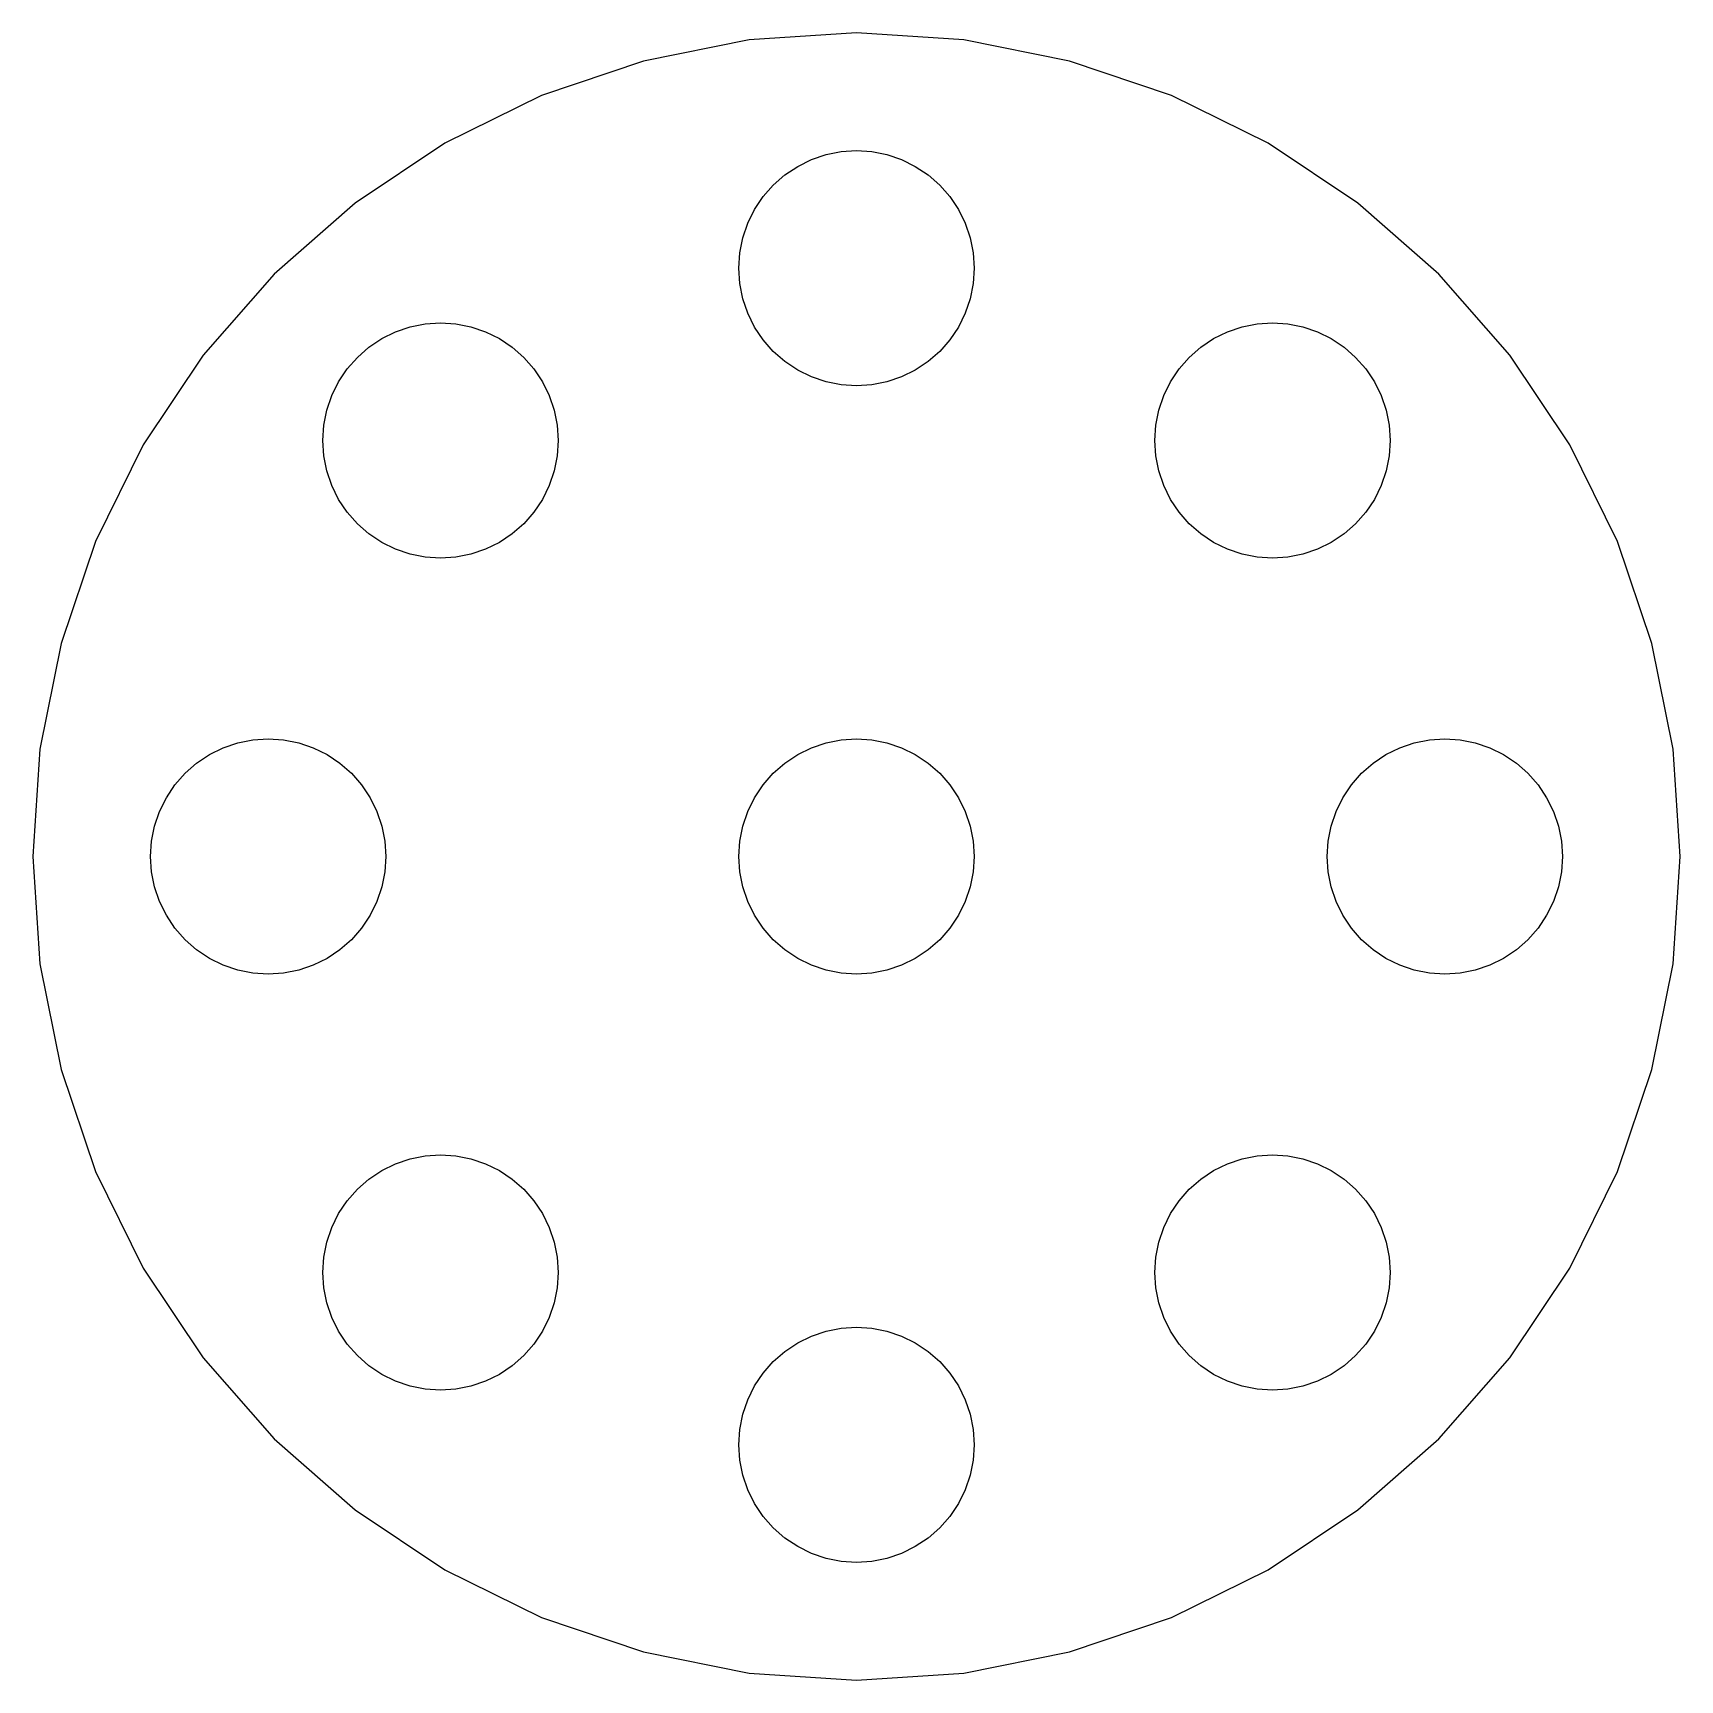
# Model space of a CAD drawing. Header units: metres. Extents: x -21 to 21, y -21 to 21.
import ezdxf

# ---------------------------------------------------------------- set-up
doc = ezdxf.new("R2010")
doc.units = ezdxf.units.M

msp = doc.modelspace()

# ---------------------------------------------------------------- linework, layer by layer
for p, q in [((0, 21), (-2.74104, 20.8203)), ((2.74104, 20.8203), (0, 21)), ((-2.74104, 20.8203), (-5.4352, 20.2844)), ((5.4352, 20.2844), (2.74104, 20.8203)), ((-5.4352, 20.2844), (-8.03635, 19.4015)), ((8.03635, 19.4015), (5.4352, 20.2844)), ((-8.03635, 19.4015), (-10.5, 18.1865)), ((10.5, 18.1865), (8.03635, 19.4015)), ((-10.5, 18.1865), (-12.784, 16.6604)), ((12.784, 16.6604), (10.5, 18.1865)), ((-1.5, 17.5981), (-1.14804, 17.7716)), ((-1.14804, 17.7716), (-0.776443, 17.8978)), ((-0.776443, 17.8978), (-0.391571, 17.9743)), ((-0.391571, 17.9743), (0, 18)), ((0, 18), (0.391571, 17.9743)), ((0.391571, 17.9743), (0.776443, 17.8978)), ((0.776443, 17.8978), (1.14804, 17.7716)), ((1.14804, 17.7716), (1.5, 17.5981)), ((-2.12131, 17.1213), (-1.82628, 17.3801)), ((-1.82628, 17.3801), (-1.5, 17.5981)), ((1.5, 17.5981), (1.82628, 17.3801)), ((1.82628, 17.3801), (2.12131, 17.1213)), ((-2.59807, 16.5), (-2.38005, 16.8263)), ((-2.38005, 16.8263), (-2.12131, 17.1213)), ((2.12131, 17.1213), (2.38005, 16.8263)), ((2.38005, 16.8263), (2.59807, 16.5)), ((-12.784, 16.6604), (-14.8492, 14.8492)), ((-2.77164, 16.148), (-2.59807, 16.5)), ((2.59807, 16.5), (2.77164, 16.148)), ((14.8492, 14.8492), (12.784, 16.6604)), ((-2.89777, 15.7764), (-2.77164, 16.148)), ((2.77164, 16.148), (2.89777, 15.7764)), ((-2.97432, 15.3916), (-2.89777, 15.7764)), ((2.89777, 15.7764), (2.97432, 15.3916)), ((-3, 15), (-2.97432, 15.3916)), ((2.97432, 15.3916), (3, 15)), ((-14.8492, 14.8492), (-16.6604, 12.784)), ((-2.97432, 14.6084), (-3, 15)), ((3, 15), (2.97432, 14.6084)), ((16.6604, 12.784), (14.8492, 14.8492)), ((-2.89777, 14.2235), (-2.97432, 14.6084)), ((2.97432, 14.6084), (2.89777, 14.2235)), ((-2.77164, 13.8519), (-2.89777, 14.2235)), ((2.89777, 14.2235), (2.77164, 13.8519)), ((-11.755, 13.3786), (-11.3835, 13.5048)), ((-11.3835, 13.5048), (-10.9986, 13.5813)), ((-10.9986, 13.5813), (-10.607, 13.607)), ((-10.607, 13.607), (-10.2154, 13.5813)), ((-10.2154, 13.5813), (-9.83054, 13.5048)), ((-9.83054, 13.5048), (-9.45894, 13.3786)), ((-2.59807, 13.5), (-2.77164, 13.8519)), ((-2.38005, 13.1737), (-2.59807, 13.5)), ((2.59807, 13.5), (2.38005, 13.1737)), ((2.77164, 13.8519), (2.59807, 13.5)), ((9.45894, 13.3786), (9.83054, 13.5048)), ((9.83054, 13.5048), (10.2154, 13.5813)), ((10.2154, 13.5813), (10.607, 13.607)), ((10.607, 13.607), (10.9986, 13.5813)), ((10.9986, 13.5813), (11.3835, 13.5048)), ((11.3835, 13.5048), (11.755, 13.3786)), ((-12.4333, 12.987), (-12.107, 13.2051)), ((-12.107, 13.2051), (-11.755, 13.3786)), ((-9.45894, 13.3786), (-9.10699, 13.2051)), ((-9.10699, 13.2051), (-8.7807, 12.987)), ((-2.12131, 12.8787), (-2.38005, 13.1737)), ((2.38005, 13.1737), (2.12131, 12.8787)), ((8.7807, 12.987), (9.10699, 13.2051)), ((9.10699, 13.2051), (9.45894, 13.3786)), ((11.755, 13.3786), (12.107, 13.2051)), ((12.107, 13.2051), (12.4333, 12.987)), ((-16.6604, 12.784), (-18.1865, 10.5)), ((-12.987, 12.4333), (-12.7283, 12.7283)), ((-12.7283, 12.7283), (-12.4333, 12.987)), ((-8.7807, 12.987), (-8.48567, 12.7283)), ((-8.48567, 12.7283), (-8.22693, 12.4333)), ((-1.82628, 12.6199), (-2.12131, 12.8787)), ((-1.5, 12.4019), (-1.82628, 12.6199)), ((1.82628, 12.6199), (1.5, 12.4019)), ((2.12131, 12.8787), (1.82628, 12.6199)), ((8.22693, 12.4333), (8.48567, 12.7283)), ((8.48567, 12.7283), (8.7807, 12.987)), ((12.4333, 12.987), (12.7283, 12.7283)), ((12.7283, 12.7283), (12.987, 12.4333)), ((18.1865, 10.5), (16.6604, 12.784)), ((-13.2051, 12.107), (-12.987, 12.4333)), ((-8.22693, 12.4333), (-8.00891, 12.107)), ((-1.14804, 12.2283), (-1.5, 12.4019)), ((-0.776443, 12.1022), (-1.14804, 12.2283)), ((1.14804, 12.2283), (0.776443, 12.1022)), ((1.5, 12.4019), (1.14804, 12.2283)), ((8.00891, 12.107), (8.22693, 12.4333)), ((12.987, 12.4333), (13.2051, 12.107)), ((-13.3786, 11.755), (-13.2051, 12.107)), ((-8.00891, 12.107), (-7.83536, 11.755)), ((-0.391571, 12.0257), (-0.776443, 12.1022)), ((0, 12), (-0.391571, 12.0257)), ((0.391571, 12.0257), (0, 12)), ((0.776443, 12.1022), (0.391571, 12.0257)), ((7.83536, 11.755), (8.00891, 12.107)), ((13.2051, 12.107), (13.3786, 11.755)), ((-13.5813, 10.9986), (-13.5048, 11.3835)), ((-13.5048, 11.3835), (-13.3786, 11.755)), ((-7.83536, 11.755), (-7.70921, 11.3835)), ((-7.70921, 11.3835), (-7.63266, 10.9986)), ((7.63266, 10.9986), (7.70921, 11.3835)), ((7.70921, 11.3835), (7.83536, 11.755)), ((13.3786, 11.755), (13.5048, 11.3835)), ((13.5048, 11.3835), (13.5813, 10.9986)), ((-13.607, 10.607), (-13.5813, 10.9986)), ((-7.63266, 10.9986), (-7.60699, 10.607)), ((7.60699, 10.607), (7.63266, 10.9986)), ((13.5813, 10.9986), (13.607, 10.607)), ((-18.1865, 10.5), (-19.4015, 8.03635)), ((-13.5813, 10.2154), (-13.607, 10.607)), ((-7.60699, 10.607), (-7.63266, 10.2154)), ((7.63266, 10.2154), (7.60699, 10.607)), ((13.607, 10.607), (13.5813, 10.2154)), ((19.4015, 8.03635), (18.1865, 10.5)), ((-13.5048, 9.83054), (-13.5813, 10.2154)), ((-7.63266, 10.2154), (-7.70921, 9.83054)), ((7.70921, 9.83054), (7.63266, 10.2154)), ((13.5813, 10.2154), (13.5048, 9.83054)), ((-13.3786, 9.45894), (-13.5048, 9.83054)), ((-7.70921, 9.83054), (-7.83536, 9.45894)), ((7.83536, 9.45894), (7.70921, 9.83054)), ((13.5048, 9.83054), (13.3786, 9.45894)), ((-13.2051, 9.10699), (-13.3786, 9.45894)), ((-7.83536, 9.45894), (-8.00891, 9.10699)), ((8.00891, 9.10699), (7.83536, 9.45894)), ((13.3786, 9.45894), (13.2051, 9.10699)), ((-12.987, 8.7807), (-13.2051, 9.10699)), ((-8.00891, 9.10699), (-8.22693, 8.7807)), ((8.22693, 8.7807), (8.00891, 9.10699)), ((13.2051, 9.10699), (12.987, 8.7807)), ((-12.7283, 8.48567), (-12.987, 8.7807)), ((-12.4333, 8.22693), (-12.7283, 8.48567)), ((-8.48567, 8.48567), (-8.7807, 8.22693)), ((-8.22693, 8.7807), (-8.48567, 8.48567)), ((8.48567, 8.48567), (8.22693, 8.7807)), ((8.7807, 8.22693), (8.48567, 8.48567)), ((12.7283, 8.48567), (12.4333, 8.22693)), ((12.987, 8.7807), (12.7283, 8.48567)), ((-19.4015, 8.03635), (-20.2844, 5.4352)), ((-12.107, 8.00891), (-12.4333, 8.22693)), ((-11.755, 7.83536), (-12.107, 8.00891)), ((-9.10699, 8.00891), (-9.45894, 7.83536)), ((-8.7807, 8.22693), (-9.10699, 8.00891)), ((9.10699, 8.00891), (8.7807, 8.22693)), ((9.45894, 7.83536), (9.10699, 8.00891)), ((12.107, 8.00891), (11.755, 7.83536)), ((12.4333, 8.22693), (12.107, 8.00891)), ((20.2844, 5.4352), (19.4015, 8.03635)), ((-11.3835, 7.70921), (-11.755, 7.83536)), ((-10.9986, 7.63266), (-11.3835, 7.70921)), ((-10.607, 7.60699), (-10.9986, 7.63266)), ((-10.2154, 7.63266), (-10.607, 7.60699)), ((-9.83054, 7.70921), (-10.2154, 7.63266)), ((-9.45894, 7.83536), (-9.83054, 7.70921)), ((9.83054, 7.70921), (9.45894, 7.83536)), ((10.2154, 7.63266), (9.83054, 7.70921)), ((10.607, 7.60699), (10.2154, 7.63266)), ((10.9986, 7.63266), (10.607, 7.60699)), ((11.3835, 7.70921), (10.9986, 7.63266)), ((11.755, 7.83536), (11.3835, 7.70921)), ((-20.2844, 5.4352), (-20.8203, 2.74104)), ((20.8203, 2.74104), (20.2844, 5.4352)), ((-15.7764, 2.89777), (-15.3916, 2.97432)), ((-15.3916, 2.97432), (-15, 3)), ((-15, 3), (-14.6084, 2.97432)), ((-14.6084, 2.97432), (-14.2235, 2.89777)), ((-0.776443, 2.89777), (-0.391571, 2.97432)), ((-0.391571, 2.97432), (0, 3)), ((0, 3), (0.391571, 2.97432)), ((0.391571, 2.97432), (0.776443, 2.89777)), ((14.2235, 2.89777), (14.6084, 2.97432)), ((14.6084, 2.97432), (15, 3)), ((15, 3), (15.3916, 2.97432)), ((15.3916, 2.97432), (15.7764, 2.89777)), ((-20.8203, 2.74104), (-21, 0)), ((-16.8263, 2.38005), (-16.5, 2.59807)), ((-16.5, 2.59807), (-16.148, 2.77164)), ((-16.148, 2.77164), (-15.7764, 2.89777)), ((-14.2235, 2.89777), (-13.8519, 2.77164)), ((-13.8519, 2.77164), (-13.5, 2.59807)), ((-13.5, 2.59807), (-13.1737, 2.38005)), ((-1.82628, 2.38005), (-1.5, 2.59807)), ((-1.5, 2.59807), (-1.14804, 2.77164)), ((-1.14804, 2.77164), (-0.776443, 2.89777)), ((0.776443, 2.89777), (1.14804, 2.77164)), ((1.14804, 2.77164), (1.5, 2.59807)), ((1.5, 2.59807), (1.82628, 2.38005)), ((13.1737, 2.38005), (13.5, 2.59807)), ((13.5, 2.59807), (13.8519, 2.77164)), ((13.8519, 2.77164), (14.2235, 2.89777)), ((15.7764, 2.89777), (16.148, 2.77164)), ((16.148, 2.77164), (16.5, 2.59807)), ((16.5, 2.59807), (16.8263, 2.38005)), ((21, 0), (20.8203, 2.74104)), ((-17.3801, 1.82628), (-17.1213, 2.12131)), ((-17.1213, 2.12131), (-16.8263, 2.38005)), ((-13.1737, 2.38005), (-12.8787, 2.12131)), ((-12.8787, 2.12131), (-12.6199, 1.82628)), ((-2.38005, 1.82628), (-2.12131, 2.12131)), ((-2.12131, 2.12131), (-1.82628, 2.38005)), ((1.82628, 2.38005), (2.12131, 2.12131)), ((2.12131, 2.12131), (2.38005, 1.82628)), ((12.6199, 1.82628), (12.8787, 2.12131)), ((12.8787, 2.12131), (13.1737, 2.38005)), ((16.8263, 2.38005), (17.1213, 2.12131)), ((17.1213, 2.12131), (17.3801, 1.82628)), ((-17.5981, 1.5), (-17.3801, 1.82628)), ((-12.6199, 1.82628), (-12.4019, 1.5)), ((-2.59807, 1.5), (-2.38005, 1.82628)), ((2.38005, 1.82628), (2.59807, 1.5)), ((12.4019, 1.5), (12.6199, 1.82628)), ((17.3801, 1.82628), (17.5981, 1.5)), ((-17.7716, 1.14804), (-17.5981, 1.5)), ((-12.4019, 1.5), (-12.2283, 1.14804)), ((-2.77164, 1.14804), (-2.59807, 1.5)), ((2.59807, 1.5), (2.77164, 1.14804)), ((12.2283, 1.14804), (12.4019, 1.5)), ((17.5981, 1.5), (17.7716, 1.14804)), ((-17.8978, 0.776443), (-17.7716, 1.14804)), ((-12.2283, 1.14804), (-12.1022, 0.776443)), ((-2.89777, 0.776443), (-2.77164, 1.14804)), ((2.77164, 1.14804), (2.89777, 0.776443)), ((12.1022, 0.776443), (12.2283, 1.14804)), ((17.7716, 1.14804), (17.8978, 0.776443)), ((-17.9743, 0.391571), (-17.8978, 0.776443)), ((-12.1022, 0.776443), (-12.0257, 0.391571)), ((-2.97432, 0.391571), (-2.89777, 0.776443)), ((2.89777, 0.776443), (2.97432, 0.391571)), ((12.0257, 0.391571), (12.1022, 0.776443)), ((17.8978, 0.776443), (17.9743, 0.391571)), ((-21, 0), (-20.8203, -2.74104)), ((-18, 0), (-17.9743, 0.391571)), ((-17.9743, -0.391571), (-18, 0)), ((-12.0257, 0.391571), (-12, 0)), ((-12, 0), (-12.0257, -0.391571)), ((-3, 0), (-2.97432, 0.391571)), ((-2.97432, -0.391571), (-3, 0)), ((2.97432, 0.391571), (3, 0)), ((3, 0), (2.97432, -0.391571)), ((12, 0), (12.0257, 0.391571)), ((12.0257, -0.391571), (12, 0)), ((17.9743, 0.391571), (18, 0)), ((18, 0), (17.9743, -0.391571)), ((20.8203, -2.74104), (21, 0)), ((-17.8978, -0.776443), (-17.9743, -0.391571)), ((-12.0257, -0.391571), (-12.1022, -0.776443)), ((-2.89777, -0.776443), (-2.97432, -0.391571)), ((2.97432, -0.391571), (2.89777, -0.776443)), ((12.1022, -0.776443), (12.0257, -0.391571)), ((17.9743, -0.391571), (17.8978, -0.776443)), ((-17.7716, -1.14804), (-17.8978, -0.776443)), ((-12.1022, -0.776443), (-12.2283, -1.14804)), ((-2.77164, -1.14804), (-2.89777, -0.776443)), ((2.89777, -0.776443), (2.77164, -1.14804)), ((12.2283, -1.14804), (12.1022, -0.776443)), ((17.8978, -0.776443), (17.7716, -1.14804)), ((-17.5981, -1.5), (-17.7716, -1.14804)), ((-12.2283, -1.14804), (-12.4019, -1.5)), ((-2.59807, -1.5), (-2.77164, -1.14804)), ((2.77164, -1.14804), (2.59807, -1.5)), ((12.4019, -1.5), (12.2283, -1.14804)), ((17.7716, -1.14804), (17.5981, -1.5)), ((-17.3801, -1.82628), (-17.5981, -1.5)), ((-12.4019, -1.5), (-12.6199, -1.82628)), ((-2.38005, -1.82628), (-2.59807, -1.5)), ((2.59807, -1.5), (2.38005, -1.82628)), ((12.6199, -1.82628), (12.4019, -1.5)), ((17.5981, -1.5), (17.3801, -1.82628)), ((-17.1213, -2.12131), (-17.3801, -1.82628)), ((-12.6199, -1.82628), (-12.8787, -2.12131)), ((-2.12131, -2.12131), (-2.38005, -1.82628)), ((2.38005, -1.82628), (2.12131, -2.12131)), ((12.8787, -2.12131), (12.6199, -1.82628)), ((17.3801, -1.82628), (17.1213, -2.12131)), ((-16.8263, -2.38005), (-17.1213, -2.12131)), ((-16.5, -2.59807), (-16.8263, -2.38005)), ((-13.1737, -2.38005), (-13.5, -2.59807)), ((-12.8787, -2.12131), (-13.1737, -2.38005)), ((-1.82628, -2.38005), (-2.12131, -2.12131)), ((-1.5, -2.59807), (-1.82628, -2.38005)), ((1.82628, -2.38005), (1.5, -2.59807)), ((2.12131, -2.12131), (1.82628, -2.38005)), ((13.1737, -2.38005), (12.8787, -2.12131)), ((13.5, -2.59807), (13.1737, -2.38005)), ((16.8263, -2.38005), (16.5, -2.59807)), ((17.1213, -2.12131), (16.8263, -2.38005)), ((-20.8203, -2.74104), (-20.2844, -5.4352)), ((-16.148, -2.77164), (-16.5, -2.59807)), ((-15.7764, -2.89777), (-16.148, -2.77164)), ((-15.3916, -2.97432), (-15.7764, -2.89777)), ((-14.2235, -2.89777), (-14.6084, -2.97432)), ((-13.8519, -2.77164), (-14.2235, -2.89777)), ((-13.5, -2.59807), (-13.8519, -2.77164)), ((-1.14804, -2.77164), (-1.5, -2.59807)), ((-0.776443, -2.89777), (-1.14804, -2.77164)), ((-0.391571, -2.97432), (-0.776443, -2.89777)), ((0.776443, -2.89777), (0.391571, -2.97432)), ((1.14804, -2.77164), (0.776443, -2.89777)), ((1.5, -2.59807), (1.14804, -2.77164)), ((13.8519, -2.77164), (13.5, -2.59807)), ((14.2235, -2.89777), (13.8519, -2.77164)), ((14.6084, -2.97432), (14.2235, -2.89777)), ((15.7764, -2.89777), (15.3916, -2.97432)), ((16.148, -2.77164), (15.7764, -2.89777)), ((16.5, -2.59807), (16.148, -2.77164)), ((20.2844, -5.4352), (20.8203, -2.74104)), ((-15, -3), (-15.3916, -2.97432)), ((-14.6084, -2.97432), (-15, -3)), ((0, -3), (-0.391571, -2.97432)), ((0.391571, -2.97432), (0, -3)), ((15, -3), (14.6084, -2.97432)), ((15.3916, -2.97432), (15, -3)), ((-20.2844, -5.4352), (-19.4015, -8.03635)), ((19.4015, -8.03635), (20.2844, -5.4352)), ((-12.107, -8.00891), (-11.755, -7.83536)), ((-11.755, -7.83536), (-11.3835, -7.70921)), ((-11.3835, -7.70921), (-10.9986, -7.63266)), ((-10.9986, -7.63266), (-10.607, -7.60699)), ((-10.607, -7.60699), (-10.2154, -7.63266)), ((-10.2154, -7.63266), (-9.83054, -7.70921)), ((-9.83054, -7.70921), (-9.45894, -7.83536)), ((-9.45894, -7.83536), (-9.10699, -8.00891)), ((9.10699, -8.00891), (9.45894, -7.83536)), ((9.45894, -7.83536), (9.83054, -7.70921)), ((9.83054, -7.70921), (10.2154, -7.63266)), ((10.2154, -7.63266), (10.607, -7.60699)), ((10.607, -7.60699), (10.9986, -7.63266)), ((10.9986, -7.63266), (11.3835, -7.70921)), ((11.3835, -7.70921), (11.755, -7.83536)), ((11.755, -7.83536), (12.107, -8.00891)), ((-19.4015, -8.03635), (-18.1865, -10.5)), ((-12.7283, -8.48567), (-12.4333, -8.22693)), ((-12.4333, -8.22693), (-12.107, -8.00891)), ((-9.10699, -8.00891), (-8.7807, -8.22693)), ((-8.7807, -8.22693), (-8.48567, -8.48567)), ((8.48567, -8.48567), (8.7807, -8.22693)), ((8.7807, -8.22693), (9.10699, -8.00891)), ((12.107, -8.00891), (12.4333, -8.22693)), ((12.4333, -8.22693), (12.7283, -8.48567)), ((18.1865, -10.5), (19.4015, -8.03635)), ((-13.2051, -9.10699), (-12.987, -8.7807)), ((-12.987, -8.7807), (-12.7283, -8.48567)), ((-8.48567, -8.48567), (-8.22693, -8.7807)), ((-8.22693, -8.7807), (-8.00891, -9.10699)), ((8.00891, -9.10699), (8.22693, -8.7807)), ((8.22693, -8.7807), (8.48567, -8.48567)), ((12.7283, -8.48567), (12.987, -8.7807)), ((12.987, -8.7807), (13.2051, -9.10699)), ((-13.3786, -9.45894), (-13.2051, -9.10699)), ((-8.00891, -9.10699), (-7.83536, -9.45894)), ((7.83536, -9.45894), (8.00891, -9.10699)), ((13.2051, -9.10699), (13.3786, -9.45894)), ((-13.5048, -9.83054), (-13.3786, -9.45894)), ((-7.83536, -9.45894), (-7.70921, -9.83054)), ((7.70921, -9.83054), (7.83536, -9.45894)), ((13.3786, -9.45894), (13.5048, -9.83054)), ((-13.5813, -10.2154), (-13.5048, -9.83054)), ((-7.70921, -9.83054), (-7.63266, -10.2154)), ((7.63266, -10.2154), (7.70921, -9.83054)), ((13.5048, -9.83054), (13.5813, -10.2154)), ((-18.1865, -10.5), (-16.6604, -12.784)), ((-13.607, -10.607), (-13.5813, -10.2154)), ((-7.63266, -10.2154), (-7.60699, -10.607)), ((7.60699, -10.607), (7.63266, -10.2154)), ((13.5813, -10.2154), (13.607, -10.607)), ((16.6604, -12.784), (18.1865, -10.5)), ((-13.5813, -10.9986), (-13.607, -10.607)), ((-7.60699, -10.607), (-7.63266, -10.9986)), ((7.63266, -10.9986), (7.60699, -10.607)), ((13.607, -10.607), (13.5813, -10.9986)), ((-13.5048, -11.3835), (-13.5813, -10.9986)), ((-7.63266, -10.9986), (-7.70921, -11.3835)), ((7.70921, -11.3835), (7.63266, -10.9986)), ((13.5813, -10.9986), (13.5048, -11.3835)), ((-13.3786, -11.755), (-13.5048, -11.3835)), ((-13.2051, -12.107), (-13.3786, -11.755)), ((-7.83536, -11.755), (-8.00891, -12.107)), ((-7.70921, -11.3835), (-7.83536, -11.755)), ((7.83536, -11.755), (7.70921, -11.3835)), ((8.00891, -12.107), (7.83536, -11.755)), ((13.3786, -11.755), (13.2051, -12.107)), ((13.5048, -11.3835), (13.3786, -11.755)), ((-12.987, -12.4333), (-13.2051, -12.107)), ((-8.00891, -12.107), (-8.22693, -12.4333)), ((-1.14804, -12.2283), (-0.776443, -12.1022)), ((-0.776443, -12.1022), (-0.391571, -12.0257)), ((-0.391571, -12.0257), (0, -12)), ((0, -12), (0.391571, -12.0257)), ((0.391571, -12.0257), (0.776443, -12.1022)), ((0.776443, -12.1022), (1.14804, -12.2283)), ((8.22693, -12.4333), (8.00891, -12.107)), ((13.2051, -12.107), (12.987, -12.4333)), ((-12.7283, -12.7283), (-12.987, -12.4333)), ((-8.22693, -12.4333), (-8.48567, -12.7283)), ((-1.82628, -12.6199), (-1.5, -12.4019)), ((-1.5, -12.4019), (-1.14804, -12.2283)), ((1.14804, -12.2283), (1.5, -12.4019)), ((1.5, -12.4019), (1.82628, -12.6199)), ((8.48567, -12.7283), (8.22693, -12.4333)), ((12.987, -12.4333), (12.7283, -12.7283)), ((-16.6604, -12.784), (-14.8492, -14.8492)), ((-12.4333, -12.987), (-12.7283, -12.7283)), ((-12.107, -13.2051), (-12.4333, -12.987)), ((-8.7807, -12.987), (-9.10699, -13.2051)), ((-8.48567, -12.7283), (-8.7807, -12.987)), ((-2.38005, -13.1737), (-2.12131, -12.8787)), ((-2.12131, -12.8787), (-1.82628, -12.6199)), ((1.82628, -12.6199), (2.12131, -12.8787)), ((2.12131, -12.8787), (2.38005, -13.1737)), ((8.7807, -12.987), (8.48567, -12.7283)), ((9.10699, -13.2051), (8.7807, -12.987)), ((12.4333, -12.987), (12.107, -13.2051)), ((12.7283, -12.7283), (12.4333, -12.987)), ((14.8492, -14.8492), (16.6604, -12.784)), ((-11.755, -13.3786), (-12.107, -13.2051)), ((-11.3835, -13.5048), (-11.755, -13.3786)), ((-9.45894, -13.3786), (-9.83054, -13.5048)), ((-9.10699, -13.2051), (-9.45894, -13.3786)), ((-2.59807, -13.5), (-2.38005, -13.1737)), ((2.38005, -13.1737), (2.59807, -13.5)), ((9.45894, -13.3786), (9.10699, -13.2051)), ((9.83054, -13.5048), (9.45894, -13.3786)), ((11.755, -13.3786), (11.3835, -13.5048)), ((12.107, -13.2051), (11.755, -13.3786)), ((-10.9986, -13.5813), (-11.3835, -13.5048)), ((-10.607, -13.607), (-10.9986, -13.5813)), ((-10.2154, -13.5813), (-10.607, -13.607)), ((-9.83054, -13.5048), (-10.2154, -13.5813)), ((-2.89777, -14.2235), (-2.77164, -13.8519)), ((-2.77164, -13.8519), (-2.59807, -13.5)), ((2.59807, -13.5), (2.77164, -13.8519)), ((2.77164, -13.8519), (2.89777, -14.2235)), ((10.2154, -13.5813), (9.83054, -13.5048)), ((10.607, -13.607), (10.2154, -13.5813)), ((10.9986, -13.5813), (10.607, -13.607)), ((11.3835, -13.5048), (10.9986, -13.5813)), ((-2.97432, -14.6084), (-2.89777, -14.2235)), ((2.89777, -14.2235), (2.97432, -14.6084)), ((-3, -15), (-2.97432, -14.6084)), ((2.97432, -14.6084), (3, -15)), ((-14.8492, -14.8492), (-12.784, -16.6604)), ((-2.97432, -15.3916), (-3, -15)), ((3, -15), (2.97432, -15.3916)), ((12.784, -16.6604), (14.8492, -14.8492)), ((-2.89777, -15.7764), (-2.97432, -15.3916)), ((2.97432, -15.3916), (2.89777, -15.7764)), ((-2.77164, -16.148), (-2.89777, -15.7764)), ((2.89777, -15.7764), (2.77164, -16.148)), ((-2.59807, -16.5), (-2.77164, -16.148)), ((2.77164, -16.148), (2.59807, -16.5)), ((-12.784, -16.6604), (-10.5, -18.1865)), ((-2.38005, -16.8263), (-2.59807, -16.5)), ((2.59807, -16.5), (2.38005, -16.8263)), ((10.5, -18.1865), (12.784, -16.6604)), ((-2.12131, -17.1213), (-2.38005, -16.8263)), ((-1.82628, -17.3801), (-2.12131, -17.1213)), ((2.12131, -17.1213), (1.82628, -17.3801)), ((2.38005, -16.8263), (2.12131, -17.1213)), ((-1.5, -17.5981), (-1.82628, -17.3801)), ((-1.14804, -17.7716), (-1.5, -17.5981)), ((1.5, -17.5981), (1.14804, -17.7716)), ((1.82628, -17.3801), (1.5, -17.5981)), ((-0.776443, -17.8978), (-1.14804, -17.7716)), ((-0.391571, -17.9743), (-0.776443, -17.8978)), ((0, -18), (-0.391571, -17.9743)), ((0.391571, -17.9743), (0, -18)), ((0.776443, -17.8978), (0.391571, -17.9743)), ((1.14804, -17.7716), (0.776443, -17.8978)), ((-10.5, -18.1865), (-8.03635, -19.4015)), ((8.03635, -19.4015), (10.5, -18.1865)), ((-8.03635, -19.4015), (-5.4352, -20.2844)), ((5.4352, -20.2844), (8.03635, -19.4015)), ((-5.4352, -20.2844), (-2.74104, -20.8203)), ((2.74104, -20.8203), (5.4352, -20.2844)), ((-2.74104, -20.8203), (0, -21)), ((0, -21), (2.74104, -20.8203))]:
    msp.add_line(p, q)

doc.saveas('drawing.dxf')
